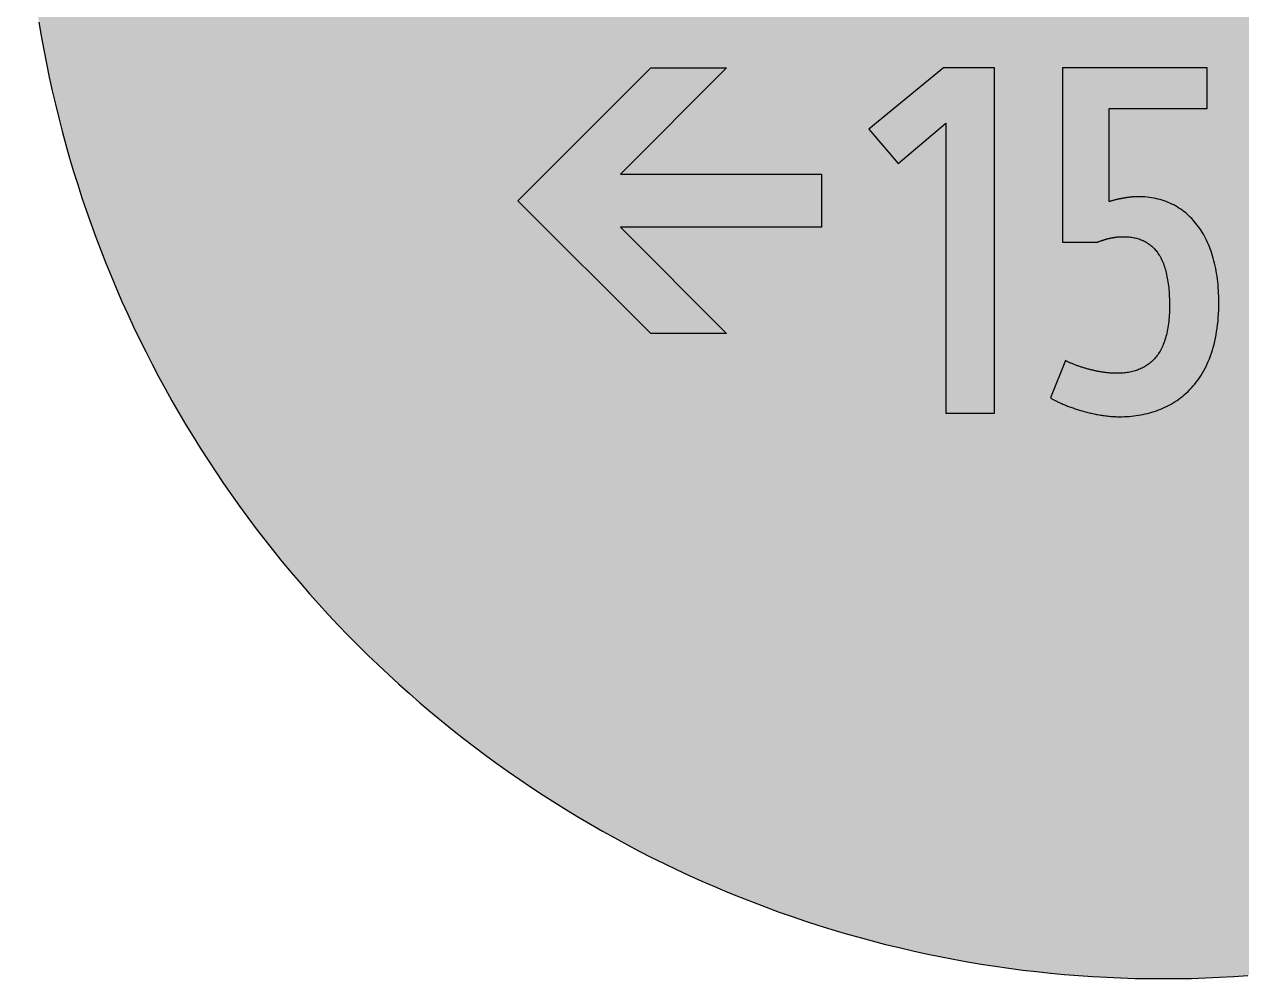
# Model space of a CAD drawing. Header units: millimetres. Extents: x 0 to 212, y 0 to 212.
# Drawn here: x 0.1 to 113.2, y 0.1 to 88.8 of the extents above; entities that cross this region are included whole.
import ezdxf

# ---------------------------------------------------------------- set-up
doc = ezdxf.new("R2010")
doc.units = ezdxf.units.MM

msp = doc.modelspace()

# ---------------------------------------------------------------- hatches: boundary and pattern name
for color, points in [(254, [(211.7189, 105.8869), (211.709, 107.2007), (211.6861, 108.5139), (211.6455, 109.8245), (211.5871, 111.1326), (211.5134, 112.4407), (211.4245, 113.7437), (211.3204, 115.0468), (211.201, 116.3447), (211.0638, 117.6426), (210.9114, 118.9355), (210.7413, 120.2258), (210.5584, 121.5136), (210.3577, 122.7988), (210.1418, 124.079), (209.9107, 125.3566), (209.6643, 126.6292), (209.4027, 127.8992), (209.1258, 129.1641), (208.8337, 130.4239), (208.5264, 131.6812), (208.2038, 132.936), (207.866, 134.1831), (207.5104, 135.4277), (207.1421, 136.6647), (206.7611, 137.8991), (206.3623, 139.1285), (205.9483, 140.3502), (205.5216, 141.5694), (205.0771, 142.781), (204.6199, 143.9901), (204.1474, 145.1915), (203.6623, 146.3853), (203.1619, 147.574), (202.6463, 148.7576), (202.1154, 149.9362), (201.5693, 151.1046), (201.0105, 152.2705), (200.439, 153.4262), (199.8523, 154.5768), (199.2503, 155.7198), (198.6356, 156.8577), (198.0057, 157.9855), (197.3605, 159.1081), (196.7052, 160.2232), (196.0321, 161.3281), (195.3489, 162.4279), (194.6504, 163.5176), (193.9366, 164.6022), (193.2102, 165.6766), (192.471, 166.7434), (191.7167, 167.8), (190.9521, 168.849), (190.1698, 169.8904), (189.3773, 170.9217), (188.5696, 171.9428), (187.7517, 172.9562), (186.9161, 173.9621), (186.0702, 174.9552), (185.2117, 175.9407), (184.338, 176.9161), (183.454, 177.8838), (182.5549, 178.8389), (181.643, 179.7837), (180.721, 180.7185), (179.7837, 181.643), (178.8389, 182.5549), (177.8838, 183.454), (176.9161, 184.338), (175.9407, 185.2117), (174.9552, 186.0702), (173.9621, 186.9161), (172.9562, 187.7492), (171.9428, 188.5696), (170.9217, 189.3773), (169.8904, 190.1698), (168.849, 190.9496), (167.8, 191.7167), (166.7408, 192.471), (165.6766, 193.2102), (164.6022, 193.9366), (163.5176, 194.6504), (162.4279, 195.3489), (161.3281, 196.0321), (160.2232, 196.7052), (159.1081, 197.3631), (157.9855, 198.0057), (156.8577, 198.6356), (155.7198, 199.2503), (154.5768, 199.8523), (153.4262, 200.439), (152.2705, 201.0131), (151.1046, 201.5719), (149.9362, 202.1154), (148.7576, 202.6463), (147.574, 203.1619), (146.3853, 203.6623), (145.1889, 204.15), (143.9875, 204.6199), (142.781, 205.0796), (141.5694, 205.5216), (140.3502, 205.9483), (139.1285, 206.3623), (137.8991, 206.7611), (136.6647, 207.1446), (135.4252, 207.5129), (134.1831, 207.866), (132.9334, 208.2038), (131.6812, 208.5264), (130.4239, 208.8337), (129.1641, 209.1284), (127.8966, 209.4052), (126.6292, 209.6668), (125.3541, 209.9132), (124.0765, 210.1444), (122.7963, 210.3603), (121.5136, 210.5584), (120.2258, 210.7438), (118.9355, 210.9114), (117.6401, 211.0638), (116.3447, 211.201), (115.0468, 211.3229), (113.7437, 211.4271), (112.4382, 211.516), (111.1326, 211.5896), (109.8245, 211.6455), (108.5113, 211.6861), (107.1982, 211.7115), (105.885, 211.7192), (104.5693, 211.7115), (103.2561, 211.6861), (101.9454, 211.6455), (100.6373, 211.5896), (99.3292, 211.516), (98.0262, 211.4271), (96.7232, 211.3229), (95.4253, 211.201), (94.1273, 211.0638), (92.8345, 210.9114), (91.5441, 210.7438), (90.2564, 210.5584), (88.9711, 210.3603), (87.691, 210.1444), (86.4133, 209.9132), (85.1408, 209.6668), (83.8708, 209.4052), (82.6059, 209.1284), (81.346, 208.8337), (80.0887, 208.5264), (78.834, 208.2038), (77.5868, 207.866), (76.3422, 207.5129), (75.1053, 207.1446), (73.8708, 206.7611), (72.6415, 206.3623), (71.4197, 205.9483), (70.2005, 205.5216), (68.9889, 205.0796), (67.7799, 204.6199), (66.5785, 204.15), (65.3847, 203.6623), (64.196, 203.1619), (63.0123, 202.6463), (61.8338, 202.1154), (60.6628, 201.5719), (59.4995, 201.0131), (58.3438, 200.439), (57.1932, 199.8523), (56.0502, 199.2503), (54.9123, 198.6356), (53.7845, 198.0057), (52.6618, 197.3631), (51.5468, 196.7052), (50.4419, 196.0321), (49.342, 195.3489), (48.2524, 194.6504), (47.1678, 193.9366), (46.0934, 193.2102), (45.0266, 192.471), (43.9699, 191.7167), (42.9209, 190.9496), (41.8795, 190.1698), (40.8483, 189.3773), (39.8272, 188.5696), (38.8137, 187.7492), (37.8079, 186.9161), (36.8148, 186.0702), (35.8292, 185.2117), (34.8539, 184.338), (33.8861, 183.454), (32.9311, 182.5549), (31.9862, 181.643), (31.049, 180.7185), (30.1269, 179.7837), (29.2151, 178.8389), (28.3159, 177.8838), (27.432, 176.9161), (26.5582, 175.9407), (25.6997, 174.9552), (24.8539, 173.9621), (24.0208, 172.9562), (23.2004, 171.9428), (22.3926, 170.9217), (21.6002, 169.8904), (20.8204, 168.849), (20.0533, 167.8), (19.2989, 166.7434), (18.5598, 165.6766), (17.8333, 164.6022), (17.1196, 163.5176), (16.4211, 162.4279), (15.7378, 161.3281), (15.0647, 160.2232), (14.4069, 159.1081), (13.7643, 157.9855), (13.1343, 156.8577), (12.5197, 155.7198), (11.9177, 154.5768), (11.3309, 153.4262), (10.7569, 152.2705), (10.1981, 151.1046), (9.6545, 149.9362), (9.1237, 148.7576), (8.6081, 147.574), (8.1077, 146.3853), (7.62, 145.1915), (7.1501, 143.9901), (6.6904, 142.781), (6.2484, 141.5694), (5.8217, 140.3502), (5.4077, 139.1285), (5.0089, 137.8991), (4.6253, 136.6647), (4.257, 135.4277), (3.904, 134.1831), (3.5662, 132.936), (3.2436, 131.6812), (2.9362, 130.4239), (2.6416, 129.1641), (2.3647, 127.8992), (2.1031, 126.6292), (1.8567, 125.3566), (1.6256, 124.079), (1.4097, 122.7988), (1.2116, 121.5136), (1.0262, 120.2258), (0.8585, 118.9355), (0.7061, 117.6426), (0.569, 116.3447), (0.447, 115.0468), (0.3429, 113.7437), (0.254, 112.4407), (0.1803, 111.1326), (0.1245, 109.8245), (0.0838, 108.5139), (0.0584, 107.2007), (0.0508, 105.885), (0.0584, 104.5718), (0.0838, 103.2586), (0.1245, 101.9454), (0.1803, 100.6373), (0.254, 99.3318), (0.3429, 98.0262), (0.447, 96.7232), (0.569, 95.4253), (0.7061, 94.1299), (0.8585, 92.8345), (1.0262, 91.5441), (1.2116, 90.2564), (1.4097, 88.9737), (1.6256, 87.6935), (1.8567, 86.4159), (2.1031, 85.1408), (2.3647, 83.8733), (2.6416, 82.6059), (2.9362, 81.346), (3.2436, 80.0887), (3.5662, 78.8365), (3.904, 77.5868), (4.257, 76.3448), (4.6253, 75.1053), (5.0089, 73.8708), (5.4077, 72.6415), (5.8217, 71.4197), (6.2484, 70.2005), (6.6904, 68.9889), (7.1501, 67.7824), (7.62, 66.581), (8.1077, 65.3847), (8.6081, 64.196), (9.1237, 63.0123), (9.6545, 61.8338), (10.1981, 60.6654), (10.7569, 59.4995), (11.3309, 58.3438), (11.9177, 57.1932), (12.5197, 56.0502), (13.1343, 54.9123), (13.7643, 53.7845), (14.4069, 52.6618), (15.0647, 51.5468), (15.7378, 50.4419), (16.4211, 49.342), (17.1196, 48.2524), (17.8333, 47.1678), (18.5598, 46.0934), (19.2989, 45.0291), (20.0533, 43.9699), (20.8204, 42.9209), (21.6002, 41.8795), (22.3926, 40.8483), (23.2004, 39.8272), (24.0208, 38.8137), (24.8539, 37.8079), (25.6997, 36.8148), (26.5582, 35.8292), (27.432, 34.8539), (28.3159, 33.8861), (29.2151, 32.9311), (30.1269, 31.9862), (31.049, 31.049), (31.9862, 30.1269), (32.9311, 29.2151), (33.8861, 28.3159), (34.8539, 27.432), (35.8292, 26.5582), (36.8148, 25.6997), (37.8079, 24.8539), (38.8137, 24.0182), (39.8272, 23.2004), (40.8483, 22.3926), (41.8795, 21.6002), (42.9209, 20.8178), (43.9699, 20.0533), (45.0266, 19.2989), (46.0934, 18.5598), (47.1678, 17.8333), (48.2524, 17.1196), (49.342, 16.4211), (50.4419, 15.7378), (51.5468, 15.0647), (52.6618, 14.4094), (53.7845, 13.7643), (54.9123, 13.1343), (56.0502, 12.5197), (57.1932, 11.9177), (58.3438, 11.3309), (59.4995, 10.7594), (60.6628, 10.2006), (61.8338, 9.6545), (63.0123, 9.1237), (64.196, 8.6081), (65.3847, 8.1077), (66.5785, 7.6225), (67.7799, 7.1501), (68.9889, 6.6929), (70.2005, 6.2484), (71.4197, 5.8217), (72.6415, 5.4077), (73.8708, 5.0089), (75.1053, 4.6279), (76.3422, 4.2596), (77.5868, 3.904), (78.834, 3.5662), (80.0887, 3.2436), (81.346, 2.9362), (82.6059, 2.6441), (83.8708, 2.3673), (85.1408, 2.1057), (86.4133, 1.8593), (87.691, 1.6281), (88.9711, 1.4122), (90.2564, 1.2116), (91.5441, 1.0287), (92.8345, 0.8585), (94.1273, 0.7061), (95.4253, 0.569), (96.7232, 0.4496), (98.0262, 0.3454), (99.3292, 0.2565), (100.6373, 0.1829), (101.9454, 0.1245), (103.2561, 0.0838), (104.5693, 0.061), (105.885, 0.0533), (107.1982, 0.061), (108.5113, 0.0838), (109.8245, 0.1245), (111.1326, 0.1829), (112.4382, 0.2565), (113.7437, 0.3454), (115.0468, 0.4496), (116.3447, 0.569), (117.6401, 0.7061), (118.9355, 0.8585), (120.2258, 1.0287), (121.5136, 1.2116), (122.7963, 1.4122), (124.0765, 1.6281), (125.3541, 1.8593), (126.6292, 2.1057), (127.8966, 2.3673), (129.1641, 2.6441), (130.4239, 2.9362), (131.6812, 3.2436), (132.9334, 3.5662), (134.1831, 3.904), (135.4252, 4.2596), (136.6647, 4.6279), (137.8991, 5.0089), (139.1285, 5.4077), (140.3502, 5.8217), (141.5694, 6.2484), (142.781, 6.6929), (143.9875, 7.1501), (145.1889, 7.6225), (146.3853, 8.1077), (147.574, 8.6081), (148.7576, 9.1237), (149.9362, 9.6545), (151.1046, 10.2006), (152.2705, 10.7594), (153.4262, 11.3309), (154.5768, 11.9177), (155.7198, 12.5197), (156.8577, 13.1343), (157.9855, 13.7643), (159.1081, 14.4094), (160.2232, 15.0647), (161.3281, 15.7378), (162.4279, 16.4211), (163.5176, 17.1196), (164.6022, 17.8333), (165.6766, 18.5598), (166.7408, 19.2989), (167.8, 20.0533), (168.849, 20.8178), (169.8904, 21.6002), (170.9217, 22.3926), (171.9428, 23.2004), (172.9562, 24.0182), (173.9621, 24.8539), (174.9552, 25.6997), (175.9407, 26.5582), (176.9161, 27.432), (177.8838, 28.3159), (178.8389, 29.2151), (179.7837, 30.1269), (180.721, 31.049), (181.643, 31.9862), (182.5549, 32.9311), (183.454, 33.8861), (184.338, 34.8539), (185.2117, 35.8292), (186.0702, 36.8148), (186.9161, 37.8079), (187.7517, 38.8137), (188.5696, 39.8272), (189.3773, 40.8483), (190.1698, 41.8795), (190.9521, 42.9209), (191.7167, 43.9699), (192.471, 45.0291), (193.2102, 46.0934), (193.9366, 47.1678), (194.6504, 48.2524), (195.3489, 49.342), (196.0321, 50.4419), (196.7052, 51.5468), (197.3605, 52.6618), (198.0057, 53.7845), (198.6356, 54.9123), (199.2503, 56.0502), (199.8523, 57.1932), (200.439, 58.3438), (201.0105, 59.4995), (201.5693, 60.6654), (202.1154, 61.8338), (202.6463, 63.0123), (203.1619, 64.196), (203.6623, 65.3847), (204.1474, 66.581), (204.6199, 67.7824), (205.0771, 68.9889), (205.5216, 70.2005), (205.9483, 71.4197), (206.3623, 72.6415), (206.7611, 73.8708), (207.1421, 75.1053), (207.5104, 76.3448), (207.866, 77.5868), (208.2038, 78.8365), (208.5264, 80.0887), (208.8337, 81.346), (209.1258, 82.6059), (209.4027, 83.8733), (209.6643, 85.1408), (209.9107, 86.4159), (210.1418, 87.6935), (210.3577, 88.9737), (210.5584, 90.2564), (210.7413, 91.5441), (210.9114, 92.8345), (211.0638, 94.1299), (211.201, 95.4253), (211.3204, 96.7232), (211.4245, 98.0262), (211.5134, 99.3318), (211.5871, 100.6373), (211.6455, 101.9454), (211.6861, 103.2586), (211.709, 104.5718), (211.7166, 105.885)]), (59, [(45.9133, 72.3731), (58.2605, 84.7203), (65.3161, 84.7203), (55.4383, 74.8425), (74.1355, 74.8425), (74.1355, 69.9036), (55.4383, 69.9036), (65.3161, 60.0258), (58.2605, 60.0258)]), (59, [(85.7003, 52.6175), (90.1954, 52.6175), (90.1954, 84.7203), (85.4714, 84.7203), (78.5453, 79.0328), (81.2518, 75.8222), (85.7003, 79.5828)]), (59, [(109.9605, 80.9593), (109.9605, 84.7203), (96.5232, 84.7203), (96.5232, 68.531), (99.7797, 68.531), (99.822, 68.547), (99.8652, 68.5622), (99.9058, 68.58), (99.949, 68.5952), (99.9922, 68.6105), (100.0328, 68.6257), (100.076, 68.641), (100.1166, 68.6562), (100.1598, 68.6714), (100.2005, 68.6841), (100.2436, 68.6994), (100.2843, 68.7121), (100.3249, 68.7248), (100.3656, 68.7375), (100.4062, 68.7502), (100.4468, 68.7629), (100.4875, 68.7756), (100.5281, 68.7857), (100.5688, 68.7984), (100.6069, 68.8086), (100.6475, 68.8188), (100.6856, 68.8315), (100.7262, 68.8416), (100.7643, 68.8492), (100.8024, 68.8594), (100.8431, 68.8696), (100.8812, 68.8772), (100.9193, 68.8873), (100.9574, 68.895), (100.9929, 68.9026), (101.031, 68.9127), (101.0691, 68.9204), (101.1047, 68.928), (101.1428, 68.9331), (101.1784, 68.9407), (101.2139, 68.9483), (101.252, 68.9534), (101.2876, 68.961), (101.3231, 68.9661), (101.3562, 68.9712), (101.3917, 68.9762), (101.4273, 68.9813), (101.4603, 68.9864), (101.4959, 68.9915), (101.5289, 68.9966), (101.5619, 68.9991), (101.5975, 69.0042), (101.6305, 69.0067), (101.661, 69.0093), (101.694, 69.0143), (101.727, 69.0169), (101.7575, 69.0194), (101.7905, 69.022), (101.821, 69.0245), (101.8515, 69.0245), (101.8819, 69.027), (101.9124, 69.0296), (101.9429, 69.0296), (101.9734, 69.0321), (102.0039, 69.0321), (102.0318, 69.0321), (102.0597, 69.0347), (102.0877, 69.0347), (102.1182, 69.0347), (102.2401, 69.0321), (102.3645, 69.0296), (102.4839, 69.0245), (102.6033, 69.0143), (102.7227, 69.0042), (102.8395, 68.9915), (102.9538, 68.9762), (103.0681, 68.9585), (103.1799, 68.9356), (103.2916, 68.9127), (103.4009, 68.8873), (103.5075, 68.8594), (103.6142, 68.8264), (103.7158, 68.7908), (103.82, 68.7553), (103.9216, 68.7146), (104.0206, 68.6714), (104.1171, 68.6257), (104.2137, 68.5749), (104.3076, 68.5241), (104.3991, 68.4682), (104.4905, 68.4098), (104.5769, 68.3489), (104.6658, 68.2854), (104.7496, 68.2168), (104.8334, 68.1457), (104.9147, 68.0695), (104.9934, 67.9933), (105.0722, 67.912), (105.1484, 67.8256), (105.222, 67.7393), (105.2932, 67.6478), (105.3643, 67.5513), (105.4303, 67.4522), (105.4964, 67.3506), (105.5624, 67.244), (105.6234, 67.1347), (105.6843, 67.0204), (105.7402, 66.9036), (105.7961, 66.7817), (105.852, 66.6547), (105.9028, 66.5277), (105.951, 66.3931), (105.9993, 66.2559), (106.045, 66.1162), (106.0882, 65.9714), (106.1288, 65.8216), (106.1669, 65.6666), (106.205, 65.5091), (106.238, 65.3466), (106.2711, 65.1815), (106.299, 65.0113), (106.3269, 64.836), (106.3523, 64.6557), (106.3752, 64.4728), (106.3955, 64.2849), (106.4133, 64.0918), (106.4311, 63.8962), (106.4438, 63.693), (106.4539, 63.4873), (106.4641, 63.2765), (106.4692, 63.0606), (106.4717, 62.8396), (106.4743, 62.6135), (106.4717, 62.39), (106.4692, 62.1716), (106.4616, 61.9582), (106.4489, 61.7499), (106.4362, 61.5442), (106.4184, 61.3461), (106.4006, 61.1505), (106.3777, 60.96), (106.3523, 60.7746), (106.3244, 60.5942), (106.2939, 60.4164), (106.2609, 60.2463), (106.2253, 60.0786), (106.1847, 59.9135), (106.1441, 59.756), (106.1009, 59.6011), (106.0526, 59.4487), (106.0044, 59.3039), (105.9536, 59.1591), (105.8977, 59.022), (105.8418, 58.8874), (105.7834, 58.7578), (105.7199, 58.6308), (105.6564, 58.5089), (105.5903, 58.3895), (105.5218, 58.2752), (105.4506, 58.166), (105.377, 58.0568), (105.3033, 57.9552), (105.2246, 57.8536), (105.1458, 57.7571), (105.0646, 57.6656), (104.9807, 57.5767), (104.8944, 57.4904), (104.8055, 57.4091), (104.7166, 57.3303), (104.6251, 57.2541), (104.5312, 57.183), (104.4346, 57.1144), (104.3381, 57.0484), (104.2391, 56.9849), (104.1375, 56.9265), (104.0333, 56.8706), (103.9292, 56.8173), (103.8225, 56.7665), (103.7158, 56.7207), (103.6066, 56.675), (103.4948, 56.6344), (103.3831, 56.5963), (103.2688, 56.5607), (103.1519, 56.5277), (103.0351, 56.4972), (102.9157, 56.4693), (102.7963, 56.4439), (102.6744, 56.421), (102.55, 56.4032), (102.4255, 56.3855), (102.301, 56.3702), (102.174, 56.3575), (102.0445, 56.3474), (101.9175, 56.3397), (101.7854, 56.3347), (101.6533, 56.3321), (101.5213, 56.3296), (101.4527, 56.3296), (101.3816, 56.3321), (101.3104, 56.3347), (101.2393, 56.3372), (101.1682, 56.3397), (101.0945, 56.3448), (101.0209, 56.3499), (100.9472, 56.355), (100.871, 56.3626), (100.7948, 56.3677), (100.7186, 56.3753), (100.6424, 56.3855), (100.5662, 56.3931), (100.4875, 56.4032), (100.4113, 56.4159), (100.3325, 56.4261), (100.2538, 56.4388), (100.1751, 56.4515), (100.0963, 56.4642), (100.015, 56.4769), (99.9363, 56.4921), (99.855, 56.5074), (99.7763, 56.5226), (99.695, 56.5379), (99.6163, 56.5556), (99.535, 56.5709), (99.4562, 56.5887), (99.375, 56.609), (99.2962, 56.6268), (99.2149, 56.6445), (99.1362, 56.6649), (99.0575, 56.6852), (98.9762, 56.7055), (98.8974, 56.7284), (98.8187, 56.7487), (98.74, 56.7715), (98.6612, 56.7944), (98.585, 56.8173), (98.5063, 56.8401), (98.4301, 56.863), (98.3539, 56.8884), (98.2777, 56.9112), (98.2015, 56.9366), (98.1253, 56.962), (98.0516, 56.9874), (97.978, 57.0128), (97.9043, 57.0382), (97.8332, 57.0662), (97.7595, 57.0916), (97.6909, 57.1195), (97.6198, 57.1475), (97.5512, 57.1729), (97.4827, 57.2008), (97.4141, 57.2287), (97.348, 57.2592), (97.282, 57.2872), (97.2185, 57.3151), (97.155, 57.3456), (97.0915, 57.3735), (97.0305, 57.404), (96.9721, 57.4319), (96.9112, 57.4624), (96.8553, 57.4929), (96.7969, 57.5208), (95.4222, 54.0381), (95.4761, 54.0055), (95.5319, 53.9725), (95.5929, 53.9369), (95.6539, 53.9039), (95.7174, 53.8709), (95.7834, 53.8353), (95.852, 53.7997), (95.9231, 53.7642), (95.9942, 53.7286), (96.0679, 53.6931), (96.1441, 53.6575), (96.2228, 53.6219), (96.3041, 53.5838), (96.3854, 53.5483), (96.4692, 53.5102), (96.553, 53.4746), (96.6394, 53.4391), (96.7283, 53.401), (96.8197, 53.3654), (96.9112, 53.3273), (97.0026, 53.2917), (97.0991, 53.2562), (97.1931, 53.2206), (97.2922, 53.1825), (97.3912, 53.147), (97.4903, 53.1114), (97.5919, 53.0784), (97.6935, 53.0428), (97.7976, 53.0073), (97.9018, 52.9742), (98.0084, 52.9412), (98.1151, 52.9082), (98.2243, 52.8752), (98.3336, 52.8447), (98.4428, 52.8117), (98.552, 52.7812), (98.6638, 52.7507), (98.7781, 52.7228), (98.8898, 52.6923), (99.0041, 52.6644), (99.1184, 52.6364), (99.2327, 52.611), (99.3496, 52.5856), (99.4664, 52.5602), (99.5832, 52.5374), (99.7001, 52.5145), (99.8169, 52.4916), (99.9363, 52.4713), (100.0531, 52.451), (100.1725, 52.4307), (100.2919, 52.4129), (100.4113, 52.3977), (100.5307, 52.3799), (100.65, 52.3672), (100.7694, 52.3545), (100.8888, 52.3418), (101.0082, 52.3316), (101.1276, 52.3215), (101.2469, 52.3138), (101.3663, 52.3062), (101.4857, 52.3011), (101.6051, 52.2986), (101.7245, 52.2961), (101.8413, 52.2961), (102.0623, 52.2961), (102.2807, 52.3037), (102.4992, 52.3138), (102.7176, 52.3265), (102.9335, 52.3469), (103.1519, 52.3697), (103.3653, 52.3977), (103.5812, 52.4281), (103.7946, 52.4637), (104.0079, 52.5043), (104.2187, 52.5501), (104.4296, 52.6009), (104.6378, 52.6567), (104.8461, 52.7152), (105.0519, 52.7787), (105.2551, 52.8472), (105.4583, 52.9209), (105.6589, 53.0022), (105.857, 53.086), (106.0526, 53.1749), (106.2457, 53.2689), (106.4387, 53.3679), (106.6267, 53.4721), (106.8146, 53.5813), (106.9975, 53.6956), (107.1804, 53.8175), (107.3582, 53.9445), (107.5334, 54.0741), (107.7062, 54.2112), (107.8763, 54.3535), (108.0414, 54.5033), (108.2065, 54.6557), (108.364, 54.8157), (108.5215, 54.9834), (108.6739, 55.1536), (108.8212, 55.3314), (108.966, 55.5142), (109.1082, 55.7047), (109.2454, 55.9003), (109.3775, 56.101), (109.5045, 56.3093), (109.6289, 56.5252), (109.7483, 56.7436), (109.8652, 56.9722), (109.9744, 57.2059), (110.0811, 57.4446), (110.1827, 57.691), (110.2766, 57.945), (110.3681, 58.2041), (110.4544, 58.4708), (110.5357, 58.7451), (110.6094, 59.0245), (110.6805, 59.3115), (110.744, 59.6036), (110.8024, 59.9059), (110.8558, 60.2132), (110.904, 60.5282), (110.9447, 60.8508), (110.9802, 61.1784), (111.0082, 61.5163), (111.031, 61.8592), (111.0463, 62.2097), (111.0564, 62.5678), (111.0615, 62.9361), (111.059, 63.2181), (111.0513, 63.4949), (111.0412, 63.7718), (111.0259, 64.0436), (111.0082, 64.3103), (110.9853, 64.5744), (110.9599, 64.836), (110.9294, 65.0951), (110.8939, 65.3491), (110.8558, 65.598), (110.8126, 65.8444), (110.7669, 66.0883), (110.7161, 66.327), (110.6627, 66.5632), (110.6043, 66.7944), (110.5433, 67.023), (110.4773, 67.2465), (110.4087, 67.4649), (110.3351, 67.6808), (110.2589, 67.8942), (110.1776, 68.0999), (110.0938, 68.3057), (110.0049, 68.5038), (109.9134, 68.6994), (109.8194, 68.8924), (109.7204, 69.0778), (109.6188, 69.2607), (109.5121, 69.4411), (109.4029, 69.6138), (109.2911, 69.784), (109.1743, 69.9516), (109.0549, 70.1116), (108.9304, 70.2691), (108.8034, 70.4215), (108.6739, 70.5688), (108.5418, 70.7111), (108.4047, 70.8508), (108.265, 70.9854), (108.1202, 71.1149), (107.9754, 71.2394), (107.8255, 71.3588), (107.6731, 71.4756), (107.5157, 71.5874), (107.3556, 71.6915), (107.1931, 71.7931), (107.028, 71.8896), (106.8603, 71.9811), (106.6876, 72.0674), (106.5124, 72.1487), (106.3346, 72.2249), (106.1542, 72.296), (105.9713, 72.3621), (105.7834, 72.423), (105.5929, 72.4789), (105.3998, 72.5297), (105.2043, 72.5754), (105.0061, 72.6161), (104.8055, 72.6516), (104.6023, 72.6821), (104.394, 72.705), (104.1857, 72.7253), (103.9724, 72.738), (103.7565, 72.7456), (103.538, 72.7481), (103.505, 72.7481), (103.4694, 72.7481), (103.4339, 72.7481), (103.3983, 72.7481), (103.3602, 72.7456), (103.3221, 72.7456), (103.2866, 72.7431), (103.2485, 72.7405), (103.2104, 72.738), (103.1697, 72.7354), (103.1316, 72.7329), (103.091, 72.7304), (103.0503, 72.7278), (103.0122, 72.7227), (102.9716, 72.7202), (102.9284, 72.7151), (102.8878, 72.7126), (102.8471, 72.7075), (102.804, 72.7024), (102.7633, 72.6973), (102.7201, 72.6923), (102.677, 72.6872), (102.6363, 72.6821), (102.5931, 72.677), (102.55, 72.6694), (102.5068, 72.6643), (102.4636, 72.6567), (102.4179, 72.6516), (102.3747, 72.644), (102.3315, 72.6364), (102.2883, 72.6288), (102.2426, 72.6237), (102.1994, 72.6161), (102.1563, 72.6059), (102.1105, 72.5983), (102.0674, 72.5907), (102.0216, 72.583), (101.9785, 72.5729), (101.9353, 72.5653), (101.8896, 72.5551), (101.8464, 72.5475), (101.8007, 72.5373), (101.7575, 72.5272), (101.7143, 72.517), (101.6711, 72.5094), (101.6279, 72.4992), (101.5822, 72.4891), (101.539, 72.4789), (101.4959, 72.4662), (101.4527, 72.456), (101.412, 72.4459), (101.3689, 72.4332), (101.3257, 72.423), (101.285, 72.4129), (101.2419, 72.4002), (101.2012, 72.3875), (101.158, 72.3773), (101.1174, 72.3646), (101.0768, 72.3519), (101.0361, 72.3417), (100.998, 72.329), (100.9574, 72.3163), (100.9193, 72.3036), (100.8786, 72.2909), (100.8807, 80.9593)])]:
    msp.add_hatch(color=color).paths.add_polyline_path(points)

# ---------------------------------------------------------------- linework, layer by layer
at = {"color": 254}
msp.add_lwpolyline([(1.4097, 88.9737), (1.6256, 87.6935), (1.8567, 86.4159), (2.1031, 85.1408), (2.3647, 83.8733), (2.6416, 82.6059), (2.9362, 81.346), (3.2436, 80.0887), (3.5662, 78.8365), (3.904, 77.5868), (4.257, 76.3448), (4.6253, 75.1053), (5.0089, 73.8708), (5.4077, 72.6415), (5.8217, 71.4197), (6.2484, 70.2005), (6.6904, 68.9889), (7.1501, 67.7824), (7.62, 66.581), (8.1077, 65.3847), (8.6081, 64.196), (9.1237, 63.0123), (9.6545, 61.8338), (10.1981, 60.6654), (10.7569, 59.4995), (11.3309, 58.3438), (11.9177, 57.1932), (12.5197, 56.0502), (13.1343, 54.9123), (13.7643, 53.7845), (14.4069, 52.6618), (15.0647, 51.5468), (15.7378, 50.4419), (16.4211, 49.342), (17.1196, 48.2524), (17.8333, 47.1678), (18.5598, 46.0934), (19.2989, 45.0291), (20.0533, 43.9699), (20.8204, 42.9209), (21.6002, 41.8795), (22.3926, 40.8483), (23.2004, 39.8272), (24.0208, 38.8137), (24.8539, 37.8079), (25.6997, 36.8148), (26.5582, 35.8292), (27.432, 34.8539), (28.3159, 33.8861), (29.2151, 32.9311), (30.1269, 31.9862), (31.049, 31.049), (31.9862, 30.1269), (32.9311, 29.2151), (33.8861, 28.3159), (34.8539, 27.432), (35.8292, 26.5582), (36.8148, 25.6997), (37.8079, 24.8539), (38.8137, 24.0182), (39.8272, 23.2004), (40.8483, 22.3926), (41.8795, 21.6002), (42.9209, 20.8178), (43.9699, 20.0533), (45.0266, 19.2989), (46.0934, 18.5598), (47.1678, 17.8333), (48.2524, 17.1196), (49.342, 16.4211), (50.4419, 15.7378), (51.5468, 15.0647), (52.6618, 14.4094), (53.7845, 13.7643), (54.9123, 13.1343), (56.0502, 12.5197), (57.1932, 11.9177), (58.3438, 11.3309), (59.4995, 10.7594), (60.6628, 10.2006), (61.8338, 9.6545), (63.0123, 9.1237), (64.196, 8.6081), (65.3847, 8.1077), (66.5785, 7.6225), (67.7799, 7.1501), (68.9889, 6.6929), (70.2005, 6.2484), (71.4197, 5.8217), (72.6415, 5.4077), (73.8708, 5.0089), (75.1053, 4.6279), (76.3422, 4.2596), (77.5868, 3.904), (78.834, 3.5662), (80.0887, 3.2436), (81.346, 2.9362), (82.6059, 2.6441), (83.8708, 2.3673), (85.1408, 2.1057), (86.4133, 1.8593), (87.691, 1.6281), (88.9711, 1.4122), (90.2564, 1.2116), (91.5441, 1.0287), (92.8345, 0.8585), (94.1273, 0.7061), (95.4253, 0.569), (96.7232, 0.4496), (98.0262, 0.3454), (99.3292, 0.2565), (100.6373, 0.1829), (101.9454, 0.1245), (103.2561, 0.0838), (104.5693, 0.061), (105.885, 0.0533), (107.1982, 0.061), (108.5113, 0.0838), (109.8245, 0.1245), (111.1326, 0.1829), (112.4382, 0.2565), (113.7437, 0.3454)], dxfattribs=at)
at = {"color": 59}
for points in [[(45.9133, 72.3731), (58.2605, 84.7203), (65.3161, 84.7203), (55.4383, 74.8425), (74.1355, 74.8425), (74.1355, 69.9036), (55.4383, 69.9036), (65.3161, 60.0258), (58.2605, 60.0258), (45.9133, 72.3731)], [(85.7003, 52.6175), (90.1954, 52.6175), (90.1954, 84.7203), (85.4714, 84.7203), (78.5453, 79.0328), (81.2518, 75.8222), (85.7003, 79.5828), (85.7003, 52.6175)], [(109.9605, 80.9593), (109.9605, 84.7203), (96.5232, 84.7203), (96.5232, 68.531), (99.7797, 68.531), (99.822, 68.547), (99.8652, 68.5622), (99.9058, 68.58), (99.949, 68.5952), (99.9922, 68.6105), (100.0328, 68.6257), (100.076, 68.641), (100.1166, 68.6562), (100.1598, 68.6714), (100.2005, 68.6841), (100.2436, 68.6994), (100.2843, 68.7121), (100.3249, 68.7248), (100.3656, 68.7375), (100.4062, 68.7502), (100.4468, 68.7629), (100.4875, 68.7756), (100.5281, 68.7857), (100.5688, 68.7984), (100.6069, 68.8086), (100.6475, 68.8188), (100.6856, 68.8315), (100.7262, 68.8416), (100.7643, 68.8492), (100.8024, 68.8594), (100.8431, 68.8696), (100.8812, 68.8772), (100.9193, 68.8873), (100.9574, 68.895), (100.9929, 68.9026), (101.031, 68.9127), (101.0691, 68.9204), (101.1047, 68.928), (101.1428, 68.9331), (101.1784, 68.9407), (101.2139, 68.9483), (101.252, 68.9534), (101.2876, 68.961), (101.3231, 68.9661), (101.3562, 68.9712), (101.3917, 68.9762), (101.4273, 68.9813), (101.4603, 68.9864), (101.4959, 68.9915), (101.5289, 68.9966), (101.5619, 68.9991), (101.5975, 69.0042), (101.6305, 69.0067), (101.661, 69.0093), (101.694, 69.0143), (101.727, 69.0169), (101.7575, 69.0194), (101.7905, 69.022), (101.821, 69.0245), (101.8515, 69.0245), (101.8819, 69.027), (101.9124, 69.0296), (101.9429, 69.0296), (101.9734, 69.0321), (102.0039, 69.0321), (102.0318, 69.0321), (102.0597, 69.0347), (102.0877, 69.0347), (102.1182, 69.0347), (102.2401, 69.0321), (102.3645, 69.0296), (102.4839, 69.0245), (102.6033, 69.0143), (102.7227, 69.0042), (102.8395, 68.9915), (102.9538, 68.9762), (103.0681, 68.9585), (103.1799, 68.9356), (103.2916, 68.9127), (103.4009, 68.8873), (103.5075, 68.8594), (103.6142, 68.8264), (103.7158, 68.7908), (103.82, 68.7553), (103.9216, 68.7146), (104.0206, 68.6714), (104.1171, 68.6257), (104.2137, 68.5749), (104.3076, 68.5241), (104.3991, 68.4682), (104.4905, 68.4098), (104.5769, 68.3489), (104.6658, 68.2854), (104.7496, 68.2168), (104.8334, 68.1457), (104.9147, 68.0695), (104.9934, 67.9933), (105.0722, 67.912), (105.1484, 67.8256), (105.222, 67.7393), (105.2932, 67.6478), (105.3643, 67.5513), (105.4303, 67.4522), (105.4964, 67.3506), (105.5624, 67.244), (105.6234, 67.1347), (105.6843, 67.0204), (105.7402, 66.9036), (105.7961, 66.7817), (105.852, 66.6547), (105.9028, 66.5277), (105.951, 66.3931), (105.9993, 66.2559), (106.045, 66.1162), (106.0882, 65.9714), (106.1288, 65.8216), (106.1669, 65.6666), (106.205, 65.5091), (106.238, 65.3466), (106.2711, 65.1815), (106.299, 65.0113), (106.3269, 64.836), (106.3523, 64.6557), (106.3752, 64.4728), (106.3955, 64.2849), (106.4133, 64.0918), (106.4311, 63.8962), (106.4438, 63.693), (106.4539, 63.4873), (106.4641, 63.2765), (106.4692, 63.0606), (106.4717, 62.8396), (106.4743, 62.6135), (106.4717, 62.39), (106.4692, 62.1716), (106.4616, 61.9582), (106.4489, 61.7499), (106.4362, 61.5442), (106.4184, 61.3461), (106.4006, 61.1505), (106.3777, 60.96), (106.3523, 60.7746), (106.3244, 60.5942), (106.2939, 60.4164), (106.2609, 60.2463), (106.2253, 60.0786), (106.1847, 59.9135), (106.1441, 59.756), (106.1009, 59.6011), (106.0526, 59.4487), (106.0044, 59.3039), (105.9536, 59.1591), (105.8977, 59.022), (105.8418, 58.8874), (105.7834, 58.7578), (105.7199, 58.6308), (105.6564, 58.5089), (105.5903, 58.3895), (105.5218, 58.2752), (105.4506, 58.166), (105.377, 58.0568), (105.3033, 57.9552), (105.2246, 57.8536), (105.1458, 57.7571), (105.0646, 57.6656), (104.9807, 57.5767), (104.8944, 57.4904), (104.8055, 57.4091), (104.7166, 57.3303), (104.6251, 57.2541), (104.5312, 57.183), (104.4346, 57.1144), (104.3381, 57.0484), (104.2391, 56.9849), (104.1375, 56.9265), (104.0333, 56.8706), (103.9292, 56.8173), (103.8225, 56.7665), (103.7158, 56.7207), (103.6066, 56.675), (103.4948, 56.6344), (103.3831, 56.5963), (103.2688, 56.5607), (103.1519, 56.5277), (103.0351, 56.4972), (102.9157, 56.4693), (102.7963, 56.4439), (102.6744, 56.421), (102.55, 56.4032), (102.4255, 56.3855), (102.301, 56.3702), (102.174, 56.3575), (102.0445, 56.3474), (101.9175, 56.3397), (101.7854, 56.3347), (101.6533, 56.3321), (101.5213, 56.3296), (101.4527, 56.3296), (101.3816, 56.3321), (101.3104, 56.3347), (101.2393, 56.3372), (101.1682, 56.3397), (101.0945, 56.3448), (101.0209, 56.3499), (100.9472, 56.355), (100.871, 56.3626), (100.7948, 56.3677), (100.7186, 56.3753), (100.6424, 56.3855), (100.5662, 56.3931), (100.4875, 56.4032), (100.4113, 56.4159), (100.3325, 56.4261), (100.2538, 56.4388), (100.1751, 56.4515), (100.0963, 56.4642), (100.015, 56.4769), (99.9363, 56.4921), (99.855, 56.5074), (99.7763, 56.5226), (99.695, 56.5379), (99.6163, 56.5556), (99.535, 56.5709), (99.4562, 56.5887), (99.375, 56.609), (99.2962, 56.6268), (99.2149, 56.6445), (99.1362, 56.6649), (99.0575, 56.6852), (98.9762, 56.7055), (98.8974, 56.7284), (98.8187, 56.7487), (98.74, 56.7715), (98.6612, 56.7944), (98.585, 56.8173), (98.5063, 56.8401), (98.4301, 56.863), (98.3539, 56.8884), (98.2777, 56.9112), (98.2015, 56.9366), (98.1253, 56.962), (98.0516, 56.9874), (97.978, 57.0128), (97.9043, 57.0382), (97.8332, 57.0662), (97.7595, 57.0916), (97.6909, 57.1195), (97.6198, 57.1475), (97.5512, 57.1729), (97.4827, 57.2008), (97.4141, 57.2287), (97.348, 57.2592), (97.282, 57.2872), (97.2185, 57.3151), (97.155, 57.3456), (97.0915, 57.3735), (97.0305, 57.404), (96.9721, 57.4319), (96.9112, 57.4624), (96.8553, 57.4929), (96.7969, 57.5208), (95.4222, 54.0381), (95.4761, 54.0055), (95.5319, 53.9725), (95.5929, 53.9369), (95.6539, 53.9039), (95.7174, 53.8709), (95.7834, 53.8353), (95.852, 53.7997), (95.9231, 53.7642), (95.9942, 53.7286), (96.0679, 53.6931), (96.1441, 53.6575), (96.2228, 53.6219), (96.3041, 53.5838), (96.3854, 53.5483), (96.4692, 53.5102), (96.553, 53.4746), (96.6394, 53.4391), (96.7283, 53.401), (96.8197, 53.3654), (96.9112, 53.3273), (97.0026, 53.2917), (97.0991, 53.2562), (97.1931, 53.2206), (97.2922, 53.1825), (97.3912, 53.147), (97.4903, 53.1114), (97.5919, 53.0784), (97.6935, 53.0428), (97.7976, 53.0073), (97.9018, 52.9742), (98.0084, 52.9412), (98.1151, 52.9082), (98.2243, 52.8752), (98.3336, 52.8447), (98.4428, 52.8117), (98.552, 52.7812), (98.6638, 52.7507), (98.7781, 52.7228), (98.8898, 52.6923), (99.0041, 52.6644), (99.1184, 52.6364), (99.2327, 52.611), (99.3496, 52.5856), (99.4664, 52.5602), (99.5832, 52.5374), (99.7001, 52.5145), (99.8169, 52.4916), (99.9363, 52.4713), (100.0531, 52.451), (100.1725, 52.4307), (100.2919, 52.4129), (100.4113, 52.3977), (100.5307, 52.3799), (100.65, 52.3672), (100.7694, 52.3545), (100.8888, 52.3418), (101.0082, 52.3316), (101.1276, 52.3215), (101.2469, 52.3138), (101.3663, 52.3062), (101.4857, 52.3011), (101.6051, 52.2986), (101.7245, 52.2961), (101.8413, 52.2961), (102.0623, 52.2961), (102.2807, 52.3037), (102.4992, 52.3138), (102.7176, 52.3265), (102.9335, 52.3469), (103.1519, 52.3697), (103.3653, 52.3977), (103.5812, 52.4281), (103.7946, 52.4637), (104.0079, 52.5043), (104.2187, 52.5501), (104.4296, 52.6009), (104.6378, 52.6567), (104.8461, 52.7152), (105.0519, 52.7787), (105.2551, 52.8472), (105.4583, 52.9209), (105.6589, 53.0022), (105.857, 53.086), (106.0526, 53.1749), (106.2457, 53.2689), (106.4387, 53.3679), (106.6267, 53.4721), (106.8146, 53.5813), (106.9975, 53.6956), (107.1804, 53.8175), (107.3582, 53.9445), (107.5334, 54.0741), (107.7062, 54.2112), (107.8763, 54.3535), (108.0414, 54.5033), (108.2065, 54.6557), (108.364, 54.8157), (108.5215, 54.9834), (108.6739, 55.1536), (108.8212, 55.3314), (108.966, 55.5142), (109.1082, 55.7047), (109.2454, 55.9003), (109.3775, 56.101), (109.5045, 56.3093), (109.6289, 56.5252), (109.7483, 56.7436), (109.8652, 56.9722), (109.9744, 57.2059), (110.0811, 57.4446), (110.1827, 57.691), (110.2766, 57.945), (110.3681, 58.2041), (110.4544, 58.4708), (110.5357, 58.7451), (110.6094, 59.0245), (110.6805, 59.3115), (110.744, 59.6036), (110.8024, 59.9059), (110.8558, 60.2132), (110.904, 60.5282), (110.9447, 60.8508), (110.9802, 61.1784), (111.0082, 61.5163), (111.031, 61.8592), (111.0463, 62.2097), (111.0564, 62.5678), (111.0615, 62.9361), (111.059, 63.2181), (111.0513, 63.4949), (111.0412, 63.7718), (111.0259, 64.0436), (111.0082, 64.3103), (110.9853, 64.5744), (110.9599, 64.836), (110.9294, 65.0951), (110.8939, 65.3491), (110.8558, 65.598), (110.8126, 65.8444), (110.7669, 66.0883), (110.7161, 66.327), (110.6627, 66.5632), (110.6043, 66.7944), (110.5433, 67.023), (110.4773, 67.2465), (110.4087, 67.4649), (110.3351, 67.6808), (110.2589, 67.8942), (110.1776, 68.0999), (110.0938, 68.3057), (110.0049, 68.5038), (109.9134, 68.6994), (109.8194, 68.8924), (109.7204, 69.0778), (109.6188, 69.2607), (109.5121, 69.4411), (109.4029, 69.6138), (109.2911, 69.784), (109.1743, 69.9516), (109.0549, 70.1116), (108.9304, 70.2691), (108.8034, 70.4215), (108.6739, 70.5688), (108.5418, 70.7111), (108.4047, 70.8508), (108.265, 70.9854), (108.1202, 71.1149), (107.9754, 71.2394), (107.8255, 71.3588), (107.6731, 71.4756), (107.5157, 71.5874), (107.3556, 71.6915), (107.1931, 71.7931), (107.028, 71.8896), (106.8603, 71.9811), (106.6876, 72.0674), (106.5124, 72.1487), (106.3346, 72.2249), (106.1542, 72.296), (105.9713, 72.3621), (105.7834, 72.423), (105.5929, 72.4789), (105.3998, 72.5297), (105.2043, 72.5754), (105.0061, 72.6161), (104.8055, 72.6516), (104.6023, 72.6821), (104.394, 72.705), (104.1857, 72.7253), (103.9724, 72.738), (103.7565, 72.7456), (103.538, 72.7481), (103.505, 72.7481), (103.4694, 72.7481), (103.4339, 72.7481), (103.3983, 72.7481), (103.3602, 72.7456), (103.3221, 72.7456), (103.2866, 72.7431), (103.2485, 72.7405), (103.2104, 72.738), (103.1697, 72.7354), (103.1316, 72.7329), (103.091, 72.7304), (103.0503, 72.7278), (103.0122, 72.7227), (102.9716, 72.7202), (102.9284, 72.7151), (102.8878, 72.7126), (102.8471, 72.7075), (102.804, 72.7024), (102.7633, 72.6973), (102.7201, 72.6923), (102.677, 72.6872), (102.6363, 72.6821), (102.5931, 72.677), (102.55, 72.6694), (102.5068, 72.6643), (102.4636, 72.6567), (102.4179, 72.6516), (102.3747, 72.644), (102.3315, 72.6364), (102.2883, 72.6288), (102.2426, 72.6237), (102.1994, 72.6161), (102.1563, 72.6059), (102.1105, 72.5983), (102.0674, 72.5907), (102.0216, 72.583), (101.9785, 72.5729), (101.9353, 72.5653), (101.8896, 72.5551), (101.8464, 72.5475), (101.8007, 72.5373), (101.7575, 72.5272), (101.7143, 72.517), (101.6711, 72.5094), (101.6279, 72.4992), (101.5822, 72.4891), (101.539, 72.4789), (101.4959, 72.4662), (101.4527, 72.456), (101.412, 72.4459), (101.3689, 72.4332), (101.3257, 72.423), (101.285, 72.4129), (101.2419, 72.4002), (101.2012, 72.3875), (101.158, 72.3773), (101.1174, 72.3646), (101.0768, 72.3519), (101.0361, 72.3417), (100.998, 72.329), (100.9574, 72.3163), (100.9193, 72.3036), (100.8786, 72.2909), (100.8807, 80.9593), (109.9605, 80.9593)]]:
    msp.add_lwpolyline(points, dxfattribs=at)

doc.saveas('drawing.dxf')
